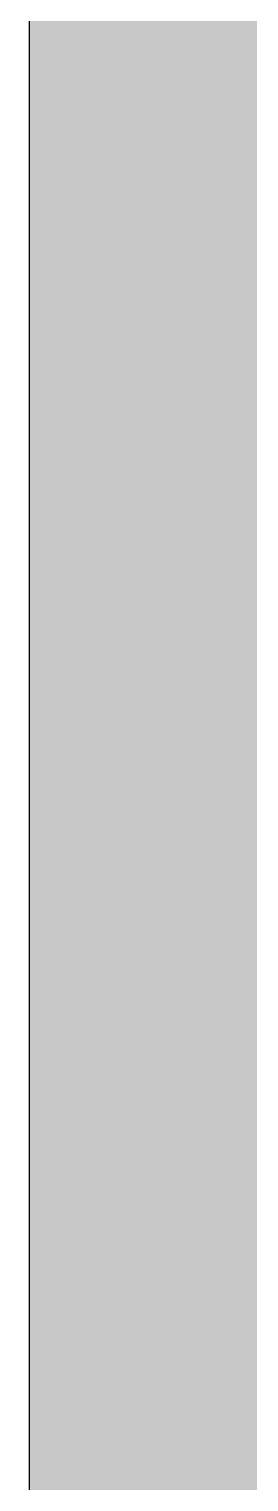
# Model space of a CAD drawing. Extents: x 8 to 21351, y 0 to 420.
# Drawn here: x 19423.309 to 19423.579, y 134.614 to 136.403 of the extents above; entities that cross this region are included whole.
import ezdxf

# ---------------------------------------------------------------- set-up
doc = ezdxf.new("R2010")
doc.units = 0

msp = doc.modelspace()

# ---------------------------------------------------------------- hatches: boundary and pattern name
msp.add_hatch(color=7).paths.add_polyline_path([(19423.3086, 95.6918), (19423.8086, 95.6918), (19423.8086, 139.1168), (19423.3086, 139.1168)])
msp.add_hatch(color=7).paths.add_polyline_path([(19423.3086, 95.6918), (19423.8086, 95.6918), (19423.8086, 139.1168), (19423.3086, 139.1168)])

# ---------------------------------------------------------------- linework, layer by layer
at = {"color": 7, "lineweight": 15}
msp.add_line((19423.3086, 139.1168), (19423.3086, 95.6918), dxfattribs=at)
at = {"color": 7}
msp.add_lwpolyline([(19423.3086, 95.6918), (19423.8086, 95.6918), (19423.8086, 139.1168), (19423.3086, 139.1168)], close=True, dxfattribs=at)
msp.add_lwpolyline([(19423.3086, 95.6918), (19423.8086, 95.6918), (19423.8086, 139.1168), (19423.3086, 139.1168)], close=True, dxfattribs=at)

doc.saveas('drawing.dxf')
